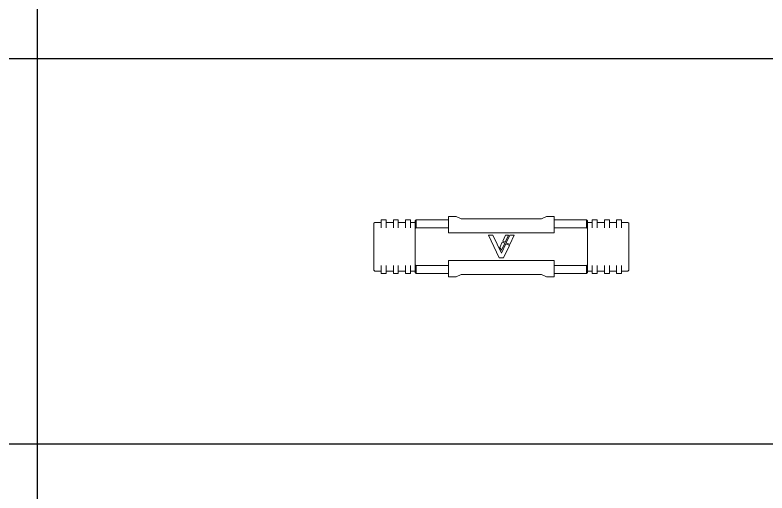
# Model space of a CAD drawing. Header units: millimetres. Extents: x 11482 to 13134, y 681 to 1782.
# Drawn here: x 12819.3 to 12872.5, y 1331.5 to 1365.3 of the extents above; entities that cross this region are included whole.
import ezdxf

# ---------------------------------------------------------------- set-up
doc = ezdxf.new("R2010")
doc.units = ezdxf.units.MM
doc.layers.add('Make2D___U+9359_U+7EFE__U+93C5_U+20AC_U+6C31_U+568E', color=7, linetype='Continuous')

# ---------------------------------------------------------------- blocks, each defined once
blk = doc.blocks.new('L1')
at = {"layer": 'Make2D___U+9359_U+7EFE__U+93C5_U+20AC_U+6C31_U+568E', "color": 7, "lineweight": 0}
for points in [[(-24.29, -581.17), (-24.79, -581.7)], [(-20.6, -581.17), (-24.29, -581.17)], [(-20.6, -579.71), (-20.6, -584.34)], [(-20.6, -579.71), (-17.81, -579.71)], [(-17.81, -579.71), (-17.81, -584.34)], [(-17.81, -581.17), (-13.63, -581.17)], [(-10.84, -579.71), (-13.63, -579.71)], [(-13.63, -579.71), (-13.63, -584.34)], [(-10.84, -584.34), (-10.84, -579.71)], [(-10.84, -581.17), (-6.66, -581.17)], [(-3.87, -579.71), (-6.66, -579.71)], [(-6.66, -579.71), (-6.66, -584.34)], [(-3.87, -584.34), (-3.87, -579.71)], [(-3.87, -581.17), (-1.08, -581.17)], [(-0.58, -579.71), (-1.08, -580.23)], [(-1.08, -580.23), (-1.08, -584.7)], [(-0.58, -584.34), (-0.58, -579.71)], [(-0.58, -579.71), (17.9, -579.71)], [(17.9, -577.78), (17.9, -582.84)], [(22.34, -577.78), (17.9, -577.78)], [(22.34, -577.78), (25.13, -579.24)], [(71.29, -579.24), (25.13, -579.24)], [(71.29, -579.24), (74.08, -577.78)], [(74.08, -577.78), (78.53, -577.78)], [(78.53, -582.84), (78.53, -577.78)], [(78.53, -579.71), (97, -579.71)], [(97, -579.71), (97, -584.34)], [(97, -579.71), (97.5, -580.23)], [(97.5, -584.7), (97.5, -580.23)], [(97.5, -581.17), (100.29, -581.17)], [(100.29, -579.71), (100.29, -584.34)], [(100.29, -579.71), (103.08, -579.71)], [(103.08, -584.34), (103.08, -579.71)], [(103.08, -581.17), (107.27, -581.17)], [(107.27, -579.71), (107.27, -584.34)], [(107.27, -579.71), (110.05, -579.71)], [(110.05, -584.34), (110.05, -579.71)], [(114.24, -581.17), (110.05, -581.17)], [(114.24, -584.34), (114.24, -579.71)], [(117.03, -579.71), (114.24, -579.71)], [(117.03, -584.34), (117.03, -579.71)], [(120.71, -581.17), (117.03, -581.17)], [(121.21, -581.7), (120.71, -581.17)], [(-24.79, -581.7), (-24.79, -585.66)], [(-1.08, -584.7), (-0.58, -584.34)], [(-1.08, -584.7), (-1.08, -605.51)], [(-0.58, -584.34), (17.9, -584.34)], [(17.9, -582.84), (17.9, -587.11)], [(78.53, -587.11), (78.53, -582.84)], [(78.53, -584.34), (97, -584.34)], [(97, -584.34), (97.5, -584.7)], [(97.5, -584.7), (97.5, -605.51)], [(121.21, -585.66), (121.21, -581.7)], [(-24.79, -585.66), (-24.79, -604.55)], [(17.9, -587.11), (78.53, -587.11)], [(43.37, -593.86), (40.85, -588.52)], [(40.85, -588.52), (43.32, -588.52)], [(43.32, -588.52), (45.4, -592.9)], [(46.03, -592.6), (44.1, -588.52)], [(44.1, -588.52), (45.76, -588.52)], [(45.76, -588.52), (47.4, -591.95)], [(48.21, -598.83), (53.09, -588.52)], [(55.58, -588.52), (49.42, -601.52)], [(53.09, -588.52), (55.58, -588.52)], [(121.21, -604.55), (121.21, -585.66)], [(45.4, -592.9), (43.37, -593.86)], [(43.62, -594.38), (45.65, -593.42)], [(45.65, -593.42), (48.21, -598.83)], [(47.4, -591.95), (46.03, -592.6)], [(46.28, -593.12), (47.65, -592.48)], [(48.21, -597.2), (46.28, -593.13)], [(47.65, -592.48), (49.08, -595.49)], [(47, -601.52), (43.62, -594.38)], [(49.08, -595.49), (48.21, -597.2)], [(49.42, -601.52), (47, -601.52)], [(-24.79, -604.55), (-24.79, -608.51)], [(-20.6, -605.87), (-20.6, -610.5)], [(-17.81, -605.87), (-17.81, -610.5)], [(-13.63, -605.87), (-13.63, -610.5)], [(-10.84, -610.5), (-10.84, -605.87)], [(-6.66, -605.87), (-6.66, -610.5)], [(-3.87, -610.5), (-3.87, -605.87)], [(-0.58, -605.87), (-1.08, -605.51)], [(-1.08, -605.51), (-1.08, -609.98)], [(17.9, -605.87), (-0.58, -605.87)], [(-0.58, -610.5), (-0.58, -605.87)], [(17.9, -603.1), (17.9, -607.37)], [(78.53, -603.1), (17.9, -603.1)], [(78.53, -607.37), (78.53, -603.1)], [(97, -605.87), (78.53, -605.87)], [(97.5, -605.51), (97, -605.87)], [(97, -605.87), (97, -610.5)], [(97.5, -609.98), (97.5, -605.51)], [(100.29, -605.87), (100.29, -610.5)], [(103.08, -610.5), (103.08, -605.87)], [(107.27, -605.87), (107.27, -610.5)], [(110.05, -610.5), (110.05, -605.87)], [(114.24, -610.5), (114.24, -605.87)], [(117.03, -610.5), (117.03, -605.87)], [(121.21, -608.51), (121.21, -604.55)], [(-24.79, -608.51), (-24.29, -609.04)], [(-24.29, -609.04), (-20.6, -609.04)], [(-20.6, -610.5), (-17.81, -610.5)], [(-13.63, -609.04), (-17.81, -609.04)], [(-10.84, -610.5), (-13.63, -610.5)], [(-6.66, -609.04), (-10.84, -609.04)], [(-3.87, -610.5), (-6.66, -610.5)], [(-3.87, -609.04), (-1.08, -609.04)], [(-1.08, -609.98), (-0.58, -610.5)], [(17.9, -610.5), (-0.58, -610.5)], [(17.9, -607.37), (17.9, -612.43)], [(25.13, -610.97), (22.34, -612.43)], [(25.13, -610.97), (71.29, -610.97)], [(74.08, -612.43), (71.29, -610.97)], [(78.53, -612.43), (78.53, -607.37)], [(97, -610.5), (78.53, -610.5)], [(97.5, -609.98), (97, -610.5)], [(100.29, -609.04), (97.5, -609.04)], [(100.29, -610.5), (103.08, -610.5)], [(103.08, -609.04), (107.27, -609.04)], [(107.27, -610.5), (110.05, -610.5)], [(114.24, -609.04), (110.05, -609.04)], [(117.03, -610.5), (114.24, -610.5)], [(120.71, -609.04), (117.03, -609.04)], [(121.21, -608.51), (120.71, -609.04)], [(17.9, -612.43), (22.34, -612.43)], [(78.53, -612.43), (74.08, -612.43)]]:
    blk.add_lwpolyline(points, dxfattribs=at)

msp = doc.modelspace()

# ---------------------------------------------------------------- linework, layer by layer
for points in [[(12820.908, 1471.254), (12820.908, 1171.403)], [(12747.873, 1362.217), (12880.339, 1362.217)], [(12747.873, 1334.958), (12880.339, 1334.958)]]:
    msp.add_lwpolyline(points)

# ---------------------------------------------------------------- block references
at = {"xscale": -0.1235535438628195, "yscale": 0.1235535438628195, "zscale": 0.1235535438628195}
msp.add_blockref('L1', (12859.709, 1422.44), dxfattribs=at)

doc.saveas('drawing.dxf')
